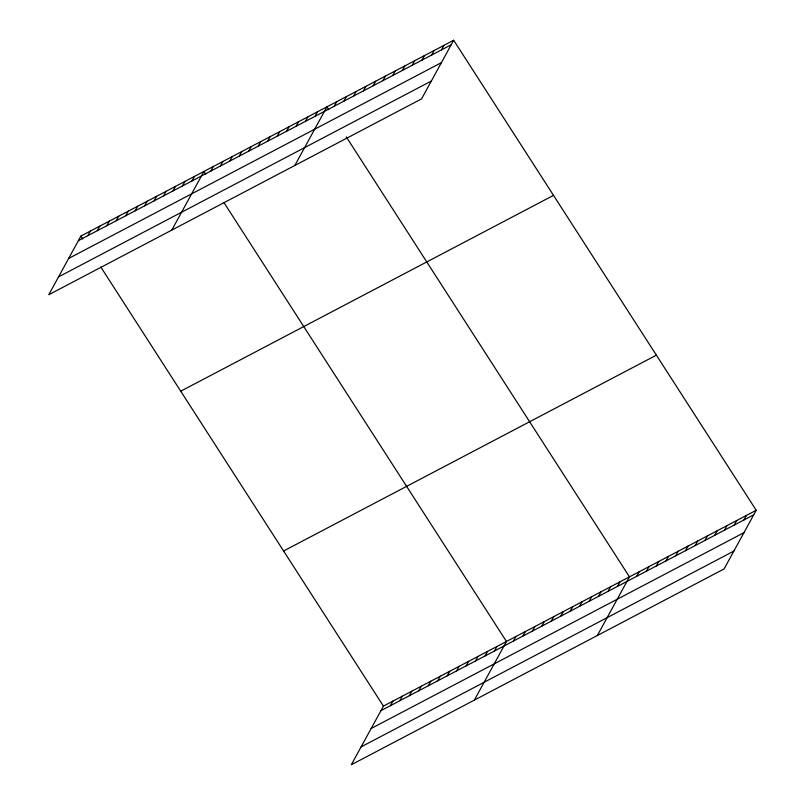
<?xml version="1.0" encoding="UTF-8"?>
<svg xmlns="http://www.w3.org/2000/svg" width="805" height="805" viewBox="0 0 805 805"><rect width="100%" height="100%" fill="white"/><g stroke="black" fill="none" stroke-linecap="round" stroke-linejoin="round"><path stroke-width="1.21" d="M453.678 40.25L80.892 236.076L48.783 294.721L421.568 98.894L453.678 40.25L756.217 510.279L724.108 568.924L351.322 764.75L383.432 706.106L756.217 510.279M87.866 235.654L90.351 231.105M97.335 230.673L99.82 226.135M106.793 225.702L109.279 221.164M116.252 220.731L118.748 216.193M125.721 215.76L128.206 211.222M135.18 210.789L137.665 206.251M144.648 205.818L147.134 201.28M154.107 200.848L156.593 196.309M163.576 195.877L166.061 191.338M173.035 190.906L175.52 186.368M182.494 185.935L184.979 181.397M191.962 180.964L194.448 176.426M171.797 230.099L203.906 171.455L205.778 174.363M210.89 171.022L213.375 166.484M220.349 166.051L222.834 161.513M229.807 161.081L232.303 156.542M239.276 156.11L241.762 151.571M248.735 151.139L251.22 146.601M258.204 146.168L260.689 141.63M267.663 141.197L270.148 136.659M277.131 136.226L279.617 131.688M286.59 131.255L289.075 126.717M296.049 126.284L298.544 121.746M305.518 121.314L308.003 116.775M314.976 116.343L317.462 111.804M294.821 165.478L326.931 106.834L328.802 109.742M334.196 106.25L336.681 101.712M343.946 101.128L346.432 96.59M353.687 96.006L356.182 91.468M363.437 90.885L365.923 86.346M373.188 85.763L375.673 81.225M382.939 80.641L385.424 76.103M392.689 75.519L395.175 70.981M402.44 70.397L404.925 65.859M412.19 65.275L414.676 60.737M421.941 60.154L424.426 55.615M431.691 55.032L434.177 50.494M441.442 49.91L443.927 45.372M390.405 705.673L392.9 701.135M399.874 700.702L402.359 696.164M409.332 695.731L411.818 691.193M418.801 690.76L421.287 686.222M428.26 685.79L430.745 681.251M437.729 680.819L440.214 676.281M447.188 675.848L449.673 671.31M456.646 670.877L459.132 666.339M466.115 665.906L468.601 661.368M475.574 660.935L478.059 656.397M485.043 655.964L487.528 651.426M494.501 650.993L496.987 646.455M474.346 700.129L506.456 641.484L223.881 202.478M513.429 641.052L515.914 636.514M522.888 636.081L525.373 631.543M532.357 631.11L534.842 626.572M541.815 626.139L544.301 621.601M551.284 621.168L553.77 616.63M560.743 616.197L563.228 611.659M570.202 611.226L572.697 606.678M579.67 606.256L582.156 601.707M589.129 601.285L591.615 596.736M598.598 596.314L601.083 591.766M608.057 591.343L610.542 586.795M617.526 586.372L620.011 581.824M597.36 635.507L629.47 576.853L346.271 136.88M636.735 576.279L639.22 571.731M646.485 571.158L648.971 566.609M656.236 566.036L658.721 561.488M665.987 560.914L668.472 556.366M675.737 555.792L678.223 551.254M685.478 550.67L687.973 546.132M695.228 545.548L697.714 541.01M704.979 540.427L707.464 535.889M714.729 535.305L717.215 530.767M724.48 530.183L726.965 525.645M734.23 525.061L736.716 520.523M743.981 519.939L746.466 515.401M78.407 240.625L451.192 44.788M68.626 258.475L441.412 62.649M58.554 276.87L431.339 81.043M180.733 391.19L553.518 195.363M283.591 550.992L656.377 355.166M380.946 710.644L753.732 514.818M371.175 728.505L743.951 532.669M361.103 746.899L733.888 551.073M80.892 236.076L82.764 238.984M100.856 267.099L383.432 706.106"/></g></svg>
